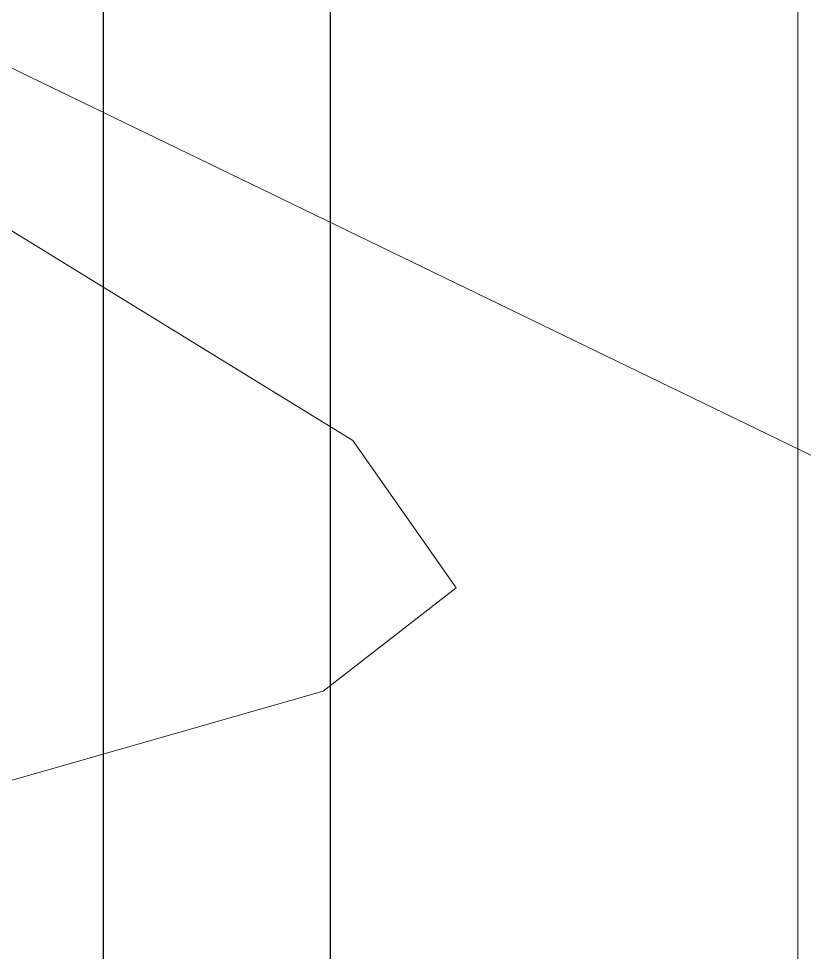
# Model space of a CAD drawing. Header units: millimetres. Extents: x 3104083 to 3173399, y -3165492 to -3044687.
# Drawn here: x 3117160.8 to 3117230.1, y -3155619.5 to -3155537.2 of the extents above; entities that cross this region are included whole.
import ezdxf

# ---------------------------------------------------------------- set-up
doc = ezdxf.new("R2010")
doc.units = ezdxf.units.MM
doc.header["$LTSCALE"] = 500
doc.header["$MEASUREMENT"] = 0
for name, color, linetype in [('ZB_厨柜', 7, 'CONTINUOUS'), ('zb厨柜', 7, 'CONTINUOUS'), ('柜体', 2, 'CONTINUOUS')]:
    doc.layers.add(name, color=color, linetype=linetype)
doc.layers.add('zb装饰', color=252, linetype='CONTINUOUS', lineweight=5)
doc.layers.add('电器', color=85, linetype='CONTINUOUS', lineweight=15)

# ---------------------------------------------------------------- blocks, each defined once
blk = doc.blocks.new('双灶具平面')
at = {"layer": '电器'}
blk.add_line((217004.644, -106406.366), (216256.644, -106406.366), dxfattribs=at)
blk = doc.blocks.new('A$C42FC2733')
at = {"layer": 'zb装饰', "color": 252, "linetype": 'ByBlock'}
for p, q in [((311.253, 347.42), (351.624, 327.902)), ((322.974, 327.902), (356.834, 307.083)), ((351.624, 327.902), (397.205, 305.782)), ((356.834, 307.083), (365.95, 294.071)), ((365.95, 294.071), (354.229, 284.963)), ((354.229, 284.963), (317.764, 274.553))]:
    blk.add_line(p, q, dxfattribs=at)

msp = doc.modelspace()

# ---------------------------------------------------------------- linework, layer by layer
at = {"layer": '柜体'}
for p, q in [((3117168.269, -3155079.407), (3117168.269, -3156439.407)), ((3117188.269, -3155079.407), (3117188.269, -3156439.407))]:
    msp.add_line(p, q, dxfattribs=at)

# ---------------------------------------------------------------- block references
at = {"layer": 'ZB_厨柜', "color": 253, "rotation": 270}
msp.add_blockref('双灶具平面', (3223635.856, -2939008.764), dxfattribs=at)
at = {"layer": 'zb厨柜'}
msp.add_blockref('A$C42FC2733', (3116833.431, -3155881.439), dxfattribs=at)

doc.saveas('drawing.dxf')
